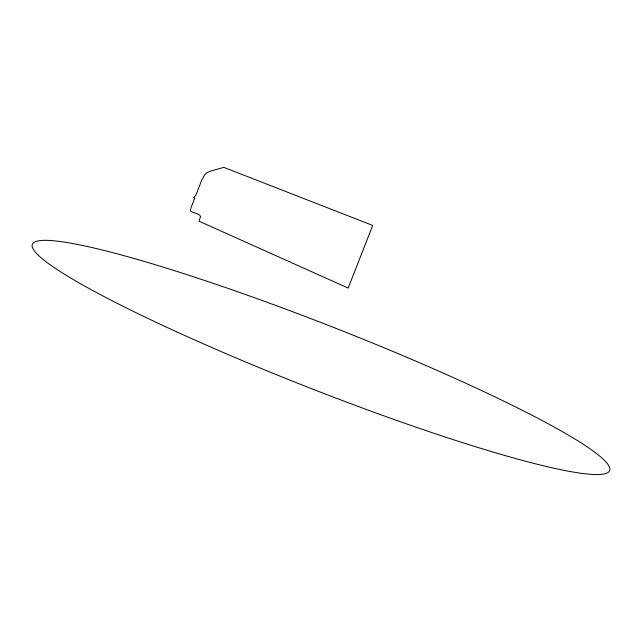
<?xml version="1.0" encoding="UTF-8"?>
<svg xmlns="http://www.w3.org/2000/svg" width="642" height="642" viewBox="0 0 642 642"><rect width="100%" height="100%" fill="white"/><g stroke="black" fill="none" stroke-linecap="round" stroke-linejoin="round"><path stroke-width="0.96" d="M200.513 216.466L199.06 221.201L348.173 288.089L372.721 225.438L224.106 167.474A4.767 3.049 -69.3 0 0 223.52 167.466L209.966 171.27L206.788 172.899L204.565 174.969L201.676 180.282L195.778 195.385L193.707 197.68L194.727 198.121L190.802 208.353C188.234 213.898 199.285 212.077 200.513 216.466M165.548 326.714A310.046 32.533 21.4 0 0 609.627 470.666A310.046 32.533 21.4 0 0 187.801 274.92A310.046 32.533 21.4 0 0 165.548 326.714"/></g></svg>
